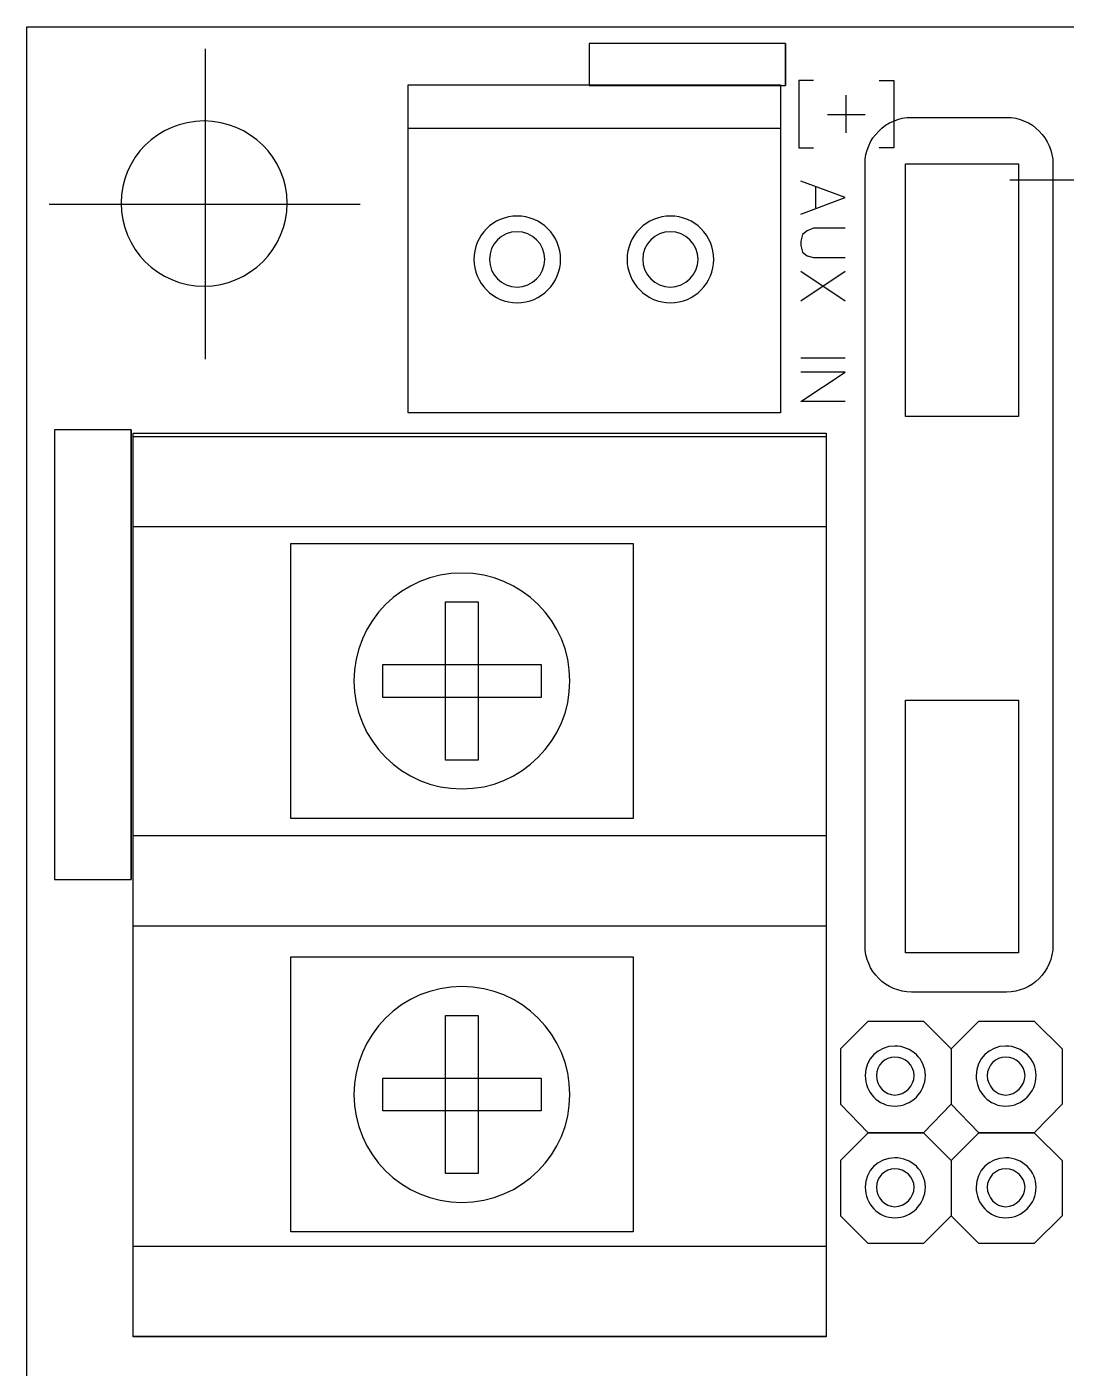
# Model space of a CAD drawing. Header units: inches. Extents: x 216.19 to 218.37, y 297.11 to 298.53.
# Drawn here: x 216.193 to 216.661, y 297.929 to 298.533 of the extents above; entities that cross this region are included whole.
import ezdxf

# ---------------------------------------------------------------- set-up
doc = ezdxf.new("R2010")
doc.units = ezdxf.units.IN
doc.layers.get('0').update_dxf_attribs({"linetype": 'CONTINUOUS'})
doc.layers.add('x3v1_1_wiring_diagram', color=7, linetype='CONTINUOUS')

# ---------------------------------------------------------------- blocks, each defined once
blk = doc.blocks.new('Azteeg')
at = {"layer": 'x3v1_1_wiring_diagram', "color": 7}
for points in [[(0, 1.42497), (2.16013, 1.42497), (2.16013, 0), (0, 0), (0, 1.42497), (0, 1.42497)], [(0.0803, 1.41499), (0.0803, 1.27519)], [(0.34186, 1.39854), (0.34186, 1.41747), (0.25338, 1.41747), (0.25338, 1.39854), (0.34186, 1.39854), (0.34186, 1.39854)], [(0.34186, 1.41747), (0.34186, 1.39854)], [(0.3395, 1.25106), (0.17183, 1.25106), (0.17183, 1.39876), (0.3395, 1.39876), (0.3395, 1.25106), (0.3395, 1.25106)], [(0.35447, 1.40084), (0.34782, 1.40084), (0.34782, 1.37047), (0.35447, 1.37047)], [(0.38401, 1.40084), (0.39067, 1.40084), (0.39067, 1.37047), (0.38401, 1.37047)], [(0.36904, 1.39418), (0.36904, 1.37713)], [(0.36072, 1.38545), (0.37777, 1.38545)], [(0.3395, 1.37921), (0.17183, 1.37921)], [(0.34865, 1.34051), (0.36862, 1.348), (0.34865, 1.35549)], [(0.61048, 1.35591), (0.44282, 1.35591)], [(0.35531, 1.35299), (0.35531, 1.34343)], [(0.00999, 1.34509), (0.15019, 1.34509)], [(0.11733, 1.34551), (0.11733, 1.34551)], [(0.11733, 1.34551), (0.11733, 1.34551)], [(0.36862, 1.33427), (0.35447, 1.33427), (0.35156, 1.33302), (0.34948, 1.33136), (0.34865, 1.32845), (0.34865, 1.32637), (0.34948, 1.32346), (0.35156, 1.32179), (0.35447, 1.32096), (0.36862, 1.32096)], [(0.24048, 1.32013), (0.24048, 1.32013), (0.24048, 1.32013)], [(0.24048, 1.32013), (0.24048, 1.32013), (0.24048, 1.32013)], [(0.30954, 1.32013), (0.30954, 1.32013), (0.30954, 1.32013)], [(0.30954, 1.32013), (0.30954, 1.32013), (0.30954, 1.32013)], [(0.36862, 1.30141), (0.34865, 1.31472)], [(0.36862, 1.31472), (0.34865, 1.30141)], [(0.36862, 1.27561), (0.34865, 1.27561)], [(0.36862, 1.25606), (0.34865, 1.25606), (0.36862, 1.26937), (0.34865, 1.26937)], [(0.04697, 1.04078), (0.04697, 1.24336), (0.01243, 1.24336), (0.01243, 1.04078), (0.04697, 1.04078), (0.04697, 1.04078)], [(0.04697, 1.24336), (0.04697, 1.04078)], [(0.04783, 1.24184), (0.36012, 1.24184), (0.36012, 0.83465), (0.04783, 0.83465), (0.04783, 1.24184), (0.04783, 1.24184)], [(0.04783, 1.24036), (0.36012, 1.24036), (0.36012, 1.19962), (0.04783, 1.19962), (0.04783, 1.24036), (0.04783, 1.24036)], [(0.11888, 1.19217), (0.27317, 1.19217), (0.27317, 1.06822), (0.11888, 1.06822), (0.11888, 1.19217), (0.11888, 1.19217)], [(0.2034, 1.16585), (0.2034, 1.09454), (0.18863, 1.09454), (0.18863, 1.16585), (0.2034, 1.16585), (0.2034, 1.16585)], [(0.16037, 1.13758), (0.23168, 1.13758), (0.23168, 1.12281), (0.16037, 1.12281), (0.16037, 1.13758), (0.16037, 1.13758)], [(0.19602, 1.08156), (0.19602, 1.08156)], [(0.04783, 1.0605), (0.36012, 1.0605), (0.36012, 1.01976), (0.04783, 1.01976), (0.04783, 1.0605), (0.04783, 1.0605)], [(0.11888, 1.00581), (0.27317, 1.00581), (0.27317, 0.88187), (0.11888, 0.88187), (0.11888, 1.00581), (0.11888, 1.00581)], [(0.2034, 0.9795), (0.2034, 0.90819), (0.18863, 0.90819), (0.18863, 0.9795), (0.2034, 0.9795), (0.2034, 0.9795)], [(0.37902, 0.97689), (0.36654, 0.96441)], [(0.37902, 0.97689), (0.40398, 0.97689), (0.41647, 0.96441), (0.41647, 0.93944), (0.40398, 0.92654)], [(0.41647, 0.96441), (0.42895, 0.97689), (0.45391, 0.97689), (0.46639, 0.96441), (0.46639, 0.93944), (0.45391, 0.92654), (0.42895, 0.92654), (0.41647, 0.93944)], [(0.36654, 0.96441), (0.36654, 0.93944)], [(0.16037, 0.95123), (0.23168, 0.95123), (0.23168, 0.93646), (0.16037, 0.93646), (0.16037, 0.95123), (0.16037, 0.95123)], [(0.40482, 0.95234), (0.40482, 0.95234), (0.40482, 0.95234)], [(0.40482, 0.95234), (0.40482, 0.95234), (0.40482, 0.95234)], [(0.45474, 0.95234), (0.45474, 0.95234), (0.45474, 0.95234)], [(0.45474, 0.95234), (0.45474, 0.95234), (0.45474, 0.95234)], [(0.36654, 0.93944), (0.37902, 0.92654)], [(0.37902, 0.92654), (0.36654, 0.91406)], [(0.40398, 0.92654), (0.37902, 0.92654)], [(0.37902, 0.92654), (0.40398, 0.92654), (0.41647, 0.91406), (0.41647, 0.8891), (0.40398, 0.87662)], [(0.41647, 0.91406), (0.42895, 0.92654), (0.45391, 0.92654), (0.46639, 0.91406), (0.46639, 0.8891), (0.45391, 0.87662), (0.42895, 0.87662), (0.41647, 0.8891)], [(0.36654, 0.91406), (0.36654, 0.8891)], [(0.40482, 0.902), (0.40482, 0.902), (0.40482, 0.902)], [(0.40482, 0.902), (0.40482, 0.902), (0.40482, 0.902)], [(0.45474, 0.902), (0.45474, 0.902), (0.45474, 0.902)], [(0.45474, 0.902), (0.45474, 0.902), (0.45474, 0.902)], [(0.19602, 0.8952), (0.19602, 0.8952)], [(0.36654, 0.8891), (0.37902, 0.87662)], [(0.40398, 0.87662), (0.37902, 0.87662)], [(0.04783, 0.87544), (0.36012, 0.87544), (0.36012, 0.83471), (0.04783, 0.83471), (0.04783, 0.87544), (0.04783, 0.87544)]]:
    blk.add_lwpolyline(points, dxfattribs=at)
at = {"layer": 'x3v1_1_wiring_diagram', "color": 1}
for points in [[(0.39861, 1.38418), (0.39861, 1.38418)], [(0.39861, 1.38418), (0.44132, 1.38418)], [(0.37763, 1.01096), (0.37763, 1.3632)], [(0.39584, 1.36324), (0.44682, 1.36324), (0.44682, 1.24944), (0.39584, 1.24944), (0.39584, 1.36324), (0.39584, 1.36324)], [(0.4623, 1.3632), (0.4623, 1.01096)], [(0.2334, 1.32013), (0.2334, 1.32013)], [(0.2334, 1.32013), (0.2334, 1.32013)], [(0.30247, 1.32013), (0.30247, 1.32013)], [(0.30247, 1.32013), (0.30247, 1.32013)], [(0.39584, 1.12153), (0.44682, 1.12153), (0.44682, 1.00773), (0.39584, 1.00773), (0.39584, 1.12153), (0.39584, 1.12153)], [(0.44132, 0.98998), (0.39861, 0.98998)], [(0.39982, 0.95234), (0.39982, 0.95234)], [(0.39982, 0.95234), (0.39982, 0.95234)], [(0.44975, 0.95234), (0.44975, 0.95234)], [(0.44975, 0.95234), (0.44975, 0.95234)], [(0.39982, 0.902), (0.39982, 0.902)], [(0.39982, 0.902), (0.39982, 0.902)], [(0.44975, 0.902), (0.44975, 0.902)], [(0.44975, 0.902), (0.44975, 0.902)]]:
    blk.add_lwpolyline(points, dxfattribs=at)
at = {"layer": 'x3v1_1_wiring_diagram', "color": 7}
for points in [[(0.07988, 1.38254), (0.05908, 1.38254), (0.04244, 1.36589), (0.04244, 1.34551)], [(0.07988, 1.38254), (0.05908, 1.38254), (0.04244, 1.36589), (0.04244, 1.34551)], [(0.11733, 1.34551), (0.11733, 1.36589), (0.10027, 1.38254), (0.07988, 1.38254)], [(0.11733, 1.34551), (0.11733, 1.36589), (0.10027, 1.38254), (0.07988, 1.38254)], [(0.04244, 1.34551), (0.04244, 1.32512), (0.05908, 1.30806), (0.07988, 1.30806)], [(0.04244, 1.34551), (0.04244, 1.32512), (0.05908, 1.30806), (0.07988, 1.30806)], [(0.07988, 1.30806), (0.10027, 1.30806), (0.11733, 1.32512), (0.11733, 1.34551)], [(0.07988, 1.30806), (0.10027, 1.30806), (0.11733, 1.32512), (0.11733, 1.34551)], [(0.22092, 1.33968), (0.2101, 1.33968), (0.20137, 1.33094), (0.20137, 1.32013)], [(0.22092, 1.33968), (0.2101, 1.33968), (0.20137, 1.33094), (0.20137, 1.32013)], [(0.22092, 1.33968), (0.2101, 1.33968), (0.20137, 1.33094), (0.20137, 1.32013)], [(0.22092, 1.33968), (0.2101, 1.33968), (0.20137, 1.33094), (0.20137, 1.32013)], [(0.24048, 1.32013), (0.24048, 1.33094), (0.23174, 1.33968), (0.22092, 1.33968)], [(0.24048, 1.32013), (0.24048, 1.33094), (0.23174, 1.33968), (0.22092, 1.33968)], [(0.24048, 1.32013), (0.24048, 1.33094), (0.23174, 1.33968), (0.22092, 1.33968)], [(0.24048, 1.32013), (0.24048, 1.33094), (0.23174, 1.33968), (0.22092, 1.33968)], [(0.28999, 1.33968), (0.27917, 1.33968), (0.27043, 1.33094), (0.27043, 1.32013)], [(0.28999, 1.33968), (0.27917, 1.33968), (0.27043, 1.33094), (0.27043, 1.32013)], [(0.28999, 1.33968), (0.27917, 1.33968), (0.27043, 1.33094), (0.27043, 1.32013)], [(0.28999, 1.33968), (0.27917, 1.33968), (0.27043, 1.33094), (0.27043, 1.32013)], [(0.30954, 1.32013), (0.30954, 1.33094), (0.3008, 1.33968), (0.28999, 1.33968)], [(0.30954, 1.32013), (0.30954, 1.33094), (0.3008, 1.33968), (0.28999, 1.33968)], [(0.30954, 1.32013), (0.30954, 1.33094), (0.3008, 1.33968), (0.28999, 1.33968)], [(0.30954, 1.32013), (0.30954, 1.33094), (0.3008, 1.33968), (0.28999, 1.33968)], [(0.20137, 1.32013), (0.20137, 1.30973), (0.2101, 1.30057), (0.22092, 1.30057)], [(0.20137, 1.32013), (0.20137, 1.30973), (0.2101, 1.30057), (0.22092, 1.30057)], [(0.20137, 1.32013), (0.20137, 1.30973), (0.2101, 1.30057), (0.22092, 1.30057)], [(0.20137, 1.32013), (0.20137, 1.30973), (0.2101, 1.30057), (0.22092, 1.30057)], [(0.22092, 1.30057), (0.23174, 1.30057), (0.24048, 1.30973), (0.24048, 1.32013)], [(0.22092, 1.30057), (0.23174, 1.30057), (0.24048, 1.30973), (0.24048, 1.32013)], [(0.22092, 1.30057), (0.23174, 1.30057), (0.24048, 1.30973), (0.24048, 1.32013)], [(0.22092, 1.30057), (0.23174, 1.30057), (0.24048, 1.30973), (0.24048, 1.32013)], [(0.27043, 1.32013), (0.27043, 1.30973), (0.27917, 1.30057), (0.28999, 1.30057)], [(0.27043, 1.32013), (0.27043, 1.30973), (0.27917, 1.30057), (0.28999, 1.30057)], [(0.27043, 1.32013), (0.27043, 1.30973), (0.27917, 1.30057), (0.28999, 1.30057)], [(0.27043, 1.32013), (0.27043, 1.30973), (0.27917, 1.30057), (0.28999, 1.30057)], [(0.28999, 1.30057), (0.3008, 1.30057), (0.30954, 1.30973), (0.30954, 1.32013)], [(0.28999, 1.30057), (0.3008, 1.30057), (0.30954, 1.30973), (0.30954, 1.32013)], [(0.28999, 1.30057), (0.3008, 1.30057), (0.30954, 1.30973), (0.30954, 1.32013)], [(0.28999, 1.30057), (0.3008, 1.30057), (0.30954, 1.30973), (0.30954, 1.32013)], [(0.19602, 1.17884), (0.16916, 1.17884), (0.14738, 1.15706), (0.14738, 1.1302)], [(0.24466, 1.1302), (0.24466, 1.15706), (0.22288, 1.17884), (0.19602, 1.17884)], [(0.14738, 1.1302), (0.14738, 1.10334), (0.16916, 1.08156), (0.19602, 1.08156)], [(0.19602, 1.08156), (0.22288, 1.08156), (0.24466, 1.10334), (0.24466, 1.1302)], [(0.19602, 0.99249), (0.16916, 0.99249), (0.14738, 0.97071), (0.14738, 0.94384)], [(0.24466, 0.94384), (0.24466, 0.97071), (0.22288, 0.99249), (0.19602, 0.99249)], [(0.39109, 0.96565), (0.3836, 0.96565), (0.37777, 0.95983), (0.37777, 0.95234)], [(0.39109, 0.96565), (0.3836, 0.96565), (0.37777, 0.95983), (0.37777, 0.95234)], [(0.39109, 0.96565), (0.3836, 0.96565), (0.37777, 0.95983), (0.37777, 0.95234)], [(0.39109, 0.96565), (0.3836, 0.96565), (0.37777, 0.95983), (0.37777, 0.95234)], [(0.40482, 0.95234), (0.40482, 0.95983), (0.39857, 0.96565), (0.39109, 0.96565)], [(0.40482, 0.95234), (0.40482, 0.95983), (0.39857, 0.96565), (0.39109, 0.96565)], [(0.40482, 0.95234), (0.40482, 0.95983), (0.39857, 0.96565), (0.39109, 0.96565)], [(0.40482, 0.95234), (0.40482, 0.95983), (0.39857, 0.96565), (0.39109, 0.96565)], [(0.44101, 0.96565), (0.43352, 0.96565), (0.4277, 0.95983), (0.4277, 0.95234)], [(0.44101, 0.96565), (0.43352, 0.96565), (0.4277, 0.95983), (0.4277, 0.95234)], [(0.44101, 0.96565), (0.43352, 0.96565), (0.4277, 0.95983), (0.4277, 0.95234)], [(0.44101, 0.96565), (0.43352, 0.96565), (0.4277, 0.95983), (0.4277, 0.95234)], [(0.45474, 0.95234), (0.45474, 0.95983), (0.4485, 0.96565), (0.44101, 0.96565)], [(0.45474, 0.95234), (0.45474, 0.95983), (0.4485, 0.96565), (0.44101, 0.96565)], [(0.45474, 0.95234), (0.45474, 0.95983), (0.4485, 0.96565), (0.44101, 0.96565)], [(0.45474, 0.95234), (0.45474, 0.95983), (0.4485, 0.96565), (0.44101, 0.96565)], [(0.37777, 0.95234), (0.37777, 0.94485), (0.3836, 0.93861), (0.39109, 0.93861)], [(0.37777, 0.95234), (0.37777, 0.94485), (0.3836, 0.93861), (0.39109, 0.93861)], [(0.37777, 0.95234), (0.37777, 0.94485), (0.3836, 0.93861), (0.39109, 0.93861)], [(0.37777, 0.95234), (0.37777, 0.94485), (0.3836, 0.93861), (0.39109, 0.93861)], [(0.39109, 0.93861), (0.39857, 0.93861), (0.40482, 0.94485), (0.40482, 0.95234)], [(0.39109, 0.93861), (0.39857, 0.93861), (0.40482, 0.94485), (0.40482, 0.95234)], [(0.39109, 0.93861), (0.39857, 0.93861), (0.40482, 0.94485), (0.40482, 0.95234)], [(0.39109, 0.93861), (0.39857, 0.93861), (0.40482, 0.94485), (0.40482, 0.95234)], [(0.4277, 0.95234), (0.4277, 0.94485), (0.43352, 0.93861), (0.44101, 0.93861)], [(0.4277, 0.95234), (0.4277, 0.94485), (0.43352, 0.93861), (0.44101, 0.93861)], [(0.4277, 0.95234), (0.4277, 0.94485), (0.43352, 0.93861), (0.44101, 0.93861)], [(0.4277, 0.95234), (0.4277, 0.94485), (0.43352, 0.93861), (0.44101, 0.93861)], [(0.44101, 0.93861), (0.4485, 0.93861), (0.45474, 0.94485), (0.45474, 0.95234)], [(0.44101, 0.93861), (0.4485, 0.93861), (0.45474, 0.94485), (0.45474, 0.95234)], [(0.44101, 0.93861), (0.4485, 0.93861), (0.45474, 0.94485), (0.45474, 0.95234)], [(0.44101, 0.93861), (0.4485, 0.93861), (0.45474, 0.94485), (0.45474, 0.95234)], [(0.14738, 0.94384), (0.14738, 0.91698), (0.16916, 0.8952), (0.19602, 0.8952)], [(0.19602, 0.8952), (0.22288, 0.8952), (0.24466, 0.91698), (0.24466, 0.94384)], [(0.39109, 0.91531), (0.3836, 0.91531), (0.37777, 0.90949), (0.37777, 0.902)], [(0.39109, 0.91531), (0.3836, 0.91531), (0.37777, 0.90949), (0.37777, 0.902)], [(0.39109, 0.91531), (0.3836, 0.91531), (0.37777, 0.90949), (0.37777, 0.902)], [(0.39109, 0.91531), (0.3836, 0.91531), (0.37777, 0.90949), (0.37777, 0.902)], [(0.40482, 0.902), (0.40482, 0.90949), (0.39857, 0.91531), (0.39109, 0.91531)], [(0.40482, 0.902), (0.40482, 0.90949), (0.39857, 0.91531), (0.39109, 0.91531)], [(0.40482, 0.902), (0.40482, 0.90949), (0.39857, 0.91531), (0.39109, 0.91531)], [(0.40482, 0.902), (0.40482, 0.90949), (0.39857, 0.91531), (0.39109, 0.91531)], [(0.44101, 0.91531), (0.43352, 0.91531), (0.4277, 0.90949), (0.4277, 0.902)], [(0.44101, 0.91531), (0.43352, 0.91531), (0.4277, 0.90949), (0.4277, 0.902)], [(0.44101, 0.91531), (0.43352, 0.91531), (0.4277, 0.90949), (0.4277, 0.902)], [(0.44101, 0.91531), (0.43352, 0.91531), (0.4277, 0.90949), (0.4277, 0.902)], [(0.45474, 0.902), (0.45474, 0.90949), (0.4485, 0.91531), (0.44101, 0.91531)], [(0.45474, 0.902), (0.45474, 0.90949), (0.4485, 0.91531), (0.44101, 0.91531)], [(0.45474, 0.902), (0.45474, 0.90949), (0.4485, 0.91531), (0.44101, 0.91531)], [(0.45474, 0.902), (0.45474, 0.90949), (0.4485, 0.91531), (0.44101, 0.91531)], [(0.37777, 0.902), (0.37777, 0.89451), (0.3836, 0.88827), (0.39109, 0.88827)], [(0.37777, 0.902), (0.37777, 0.89451), (0.3836, 0.88827), (0.39109, 0.88827)], [(0.37777, 0.902), (0.37777, 0.89451), (0.3836, 0.88827), (0.39109, 0.88827)], [(0.37777, 0.902), (0.37777, 0.89451), (0.3836, 0.88827), (0.39109, 0.88827)], [(0.39109, 0.88827), (0.39857, 0.88827), (0.40482, 0.89451), (0.40482, 0.902)], [(0.39109, 0.88827), (0.39857, 0.88827), (0.40482, 0.89451), (0.40482, 0.902)], [(0.39109, 0.88827), (0.39857, 0.88827), (0.40482, 0.89451), (0.40482, 0.902)], [(0.39109, 0.88827), (0.39857, 0.88827), (0.40482, 0.89451), (0.40482, 0.902)], [(0.4277, 0.902), (0.4277, 0.89451), (0.43352, 0.88827), (0.44101, 0.88827)], [(0.4277, 0.902), (0.4277, 0.89451), (0.43352, 0.88827), (0.44101, 0.88827)], [(0.4277, 0.902), (0.4277, 0.89451), (0.43352, 0.88827), (0.44101, 0.88827)], [(0.4277, 0.902), (0.4277, 0.89451), (0.43352, 0.88827), (0.44101, 0.88827)], [(0.44101, 0.88827), (0.4485, 0.88827), (0.45474, 0.89451), (0.45474, 0.902)], [(0.44101, 0.88827), (0.4485, 0.88827), (0.45474, 0.89451), (0.45474, 0.902)], [(0.44101, 0.88827), (0.4485, 0.88827), (0.45474, 0.89451), (0.45474, 0.902)], [(0.44101, 0.88827), (0.4485, 0.88827), (0.45474, 0.89451), (0.45474, 0.902)]]:
    blk.add_open_spline(points, degree=3, dxfattribs=at)
at = {"layer": 'x3v1_1_wiring_diagram', "color": 1}
for points in [[(0.37763, 1.3632), (0.37763, 1.37474), (0.38707, 1.38418), (0.39861, 1.38418)], [(0.44132, 1.38418), (0.45286, 1.38418), (0.4623, 1.37474), (0.4623, 1.3632)], [(0.22092, 1.33261), (0.21385, 1.33261), (0.20844, 1.3272), (0.20844, 1.32013)], [(0.22092, 1.33261), (0.21385, 1.33261), (0.20844, 1.3272), (0.20844, 1.32013)], [(0.2334, 1.32013), (0.2334, 1.3272), (0.22758, 1.33261), (0.22092, 1.33261)], [(0.2334, 1.32013), (0.2334, 1.3272), (0.22758, 1.33261), (0.22092, 1.33261)], [(0.28999, 1.33261), (0.28291, 1.33261), (0.2775, 1.3272), (0.2775, 1.32013)], [(0.28999, 1.33261), (0.28291, 1.33261), (0.2775, 1.3272), (0.2775, 1.32013)], [(0.30247, 1.32013), (0.30247, 1.3272), (0.29664, 1.33261), (0.28999, 1.33261)], [(0.30247, 1.32013), (0.30247, 1.3272), (0.29664, 1.33261), (0.28999, 1.33261)], [(0.20844, 1.32013), (0.20844, 1.31347), (0.21385, 1.30765), (0.22092, 1.30765)], [(0.20844, 1.32013), (0.20844, 1.31347), (0.21385, 1.30765), (0.22092, 1.30765)], [(0.22092, 1.30765), (0.22758, 1.30765), (0.2334, 1.31347), (0.2334, 1.32013)], [(0.22092, 1.30765), (0.22758, 1.30765), (0.2334, 1.31347), (0.2334, 1.32013)], [(0.2775, 1.32013), (0.2775, 1.31347), (0.28291, 1.30765), (0.28999, 1.30765)], [(0.2775, 1.32013), (0.2775, 1.31347), (0.28291, 1.30765), (0.28999, 1.30765)], [(0.28999, 1.30765), (0.29664, 1.30765), (0.30247, 1.31347), (0.30247, 1.32013)], [(0.28999, 1.30765), (0.29664, 1.30765), (0.30247, 1.31347), (0.30247, 1.32013)], [(0.39861, 0.98998), (0.38707, 0.98998), (0.37763, 0.99942), (0.37763, 1.01096)], [(0.4623, 1.01096), (0.4623, 0.99942), (0.45286, 0.98998), (0.44132, 0.98998)], [(0.39109, 0.96066), (0.38651, 0.96066), (0.38277, 0.95692), (0.38277, 0.95234)], [(0.39109, 0.96066), (0.38651, 0.96066), (0.38277, 0.95692), (0.38277, 0.95234)], [(0.39982, 0.95234), (0.39982, 0.95692), (0.39566, 0.96066), (0.39109, 0.96066)], [(0.39982, 0.95234), (0.39982, 0.95692), (0.39566, 0.96066), (0.39109, 0.96066)], [(0.44101, 0.96066), (0.43644, 0.96066), (0.43269, 0.95692), (0.43269, 0.95234)], [(0.44101, 0.96066), (0.43644, 0.96066), (0.43269, 0.95692), (0.43269, 0.95234)], [(0.44975, 0.95234), (0.44975, 0.95692), (0.44559, 0.96066), (0.44101, 0.96066)], [(0.44975, 0.95234), (0.44975, 0.95692), (0.44559, 0.96066), (0.44101, 0.96066)], [(0.38277, 0.95234), (0.38277, 0.94776), (0.38651, 0.9436), (0.39109, 0.9436)], [(0.38277, 0.95234), (0.38277, 0.94776), (0.38651, 0.9436), (0.39109, 0.9436)], [(0.39109, 0.9436), (0.39566, 0.9436), (0.39982, 0.94776), (0.39982, 0.95234)], [(0.39109, 0.9436), (0.39566, 0.9436), (0.39982, 0.94776), (0.39982, 0.95234)], [(0.43269, 0.95234), (0.43269, 0.94776), (0.43644, 0.9436), (0.44101, 0.9436)], [(0.43269, 0.95234), (0.43269, 0.94776), (0.43644, 0.9436), (0.44101, 0.9436)], [(0.44101, 0.9436), (0.44559, 0.9436), (0.44975, 0.94776), (0.44975, 0.95234)], [(0.44101, 0.9436), (0.44559, 0.9436), (0.44975, 0.94776), (0.44975, 0.95234)], [(0.39109, 0.91032), (0.38651, 0.91032), (0.38277, 0.90657), (0.38277, 0.902)], [(0.39109, 0.91032), (0.38651, 0.91032), (0.38277, 0.90657), (0.38277, 0.902)], [(0.39982, 0.902), (0.39982, 0.90657), (0.39566, 0.91032), (0.39109, 0.91032)], [(0.39982, 0.902), (0.39982, 0.90657), (0.39566, 0.91032), (0.39109, 0.91032)], [(0.44101, 0.91032), (0.43644, 0.91032), (0.43269, 0.90657), (0.43269, 0.902)], [(0.44101, 0.91032), (0.43644, 0.91032), (0.43269, 0.90657), (0.43269, 0.902)], [(0.44975, 0.902), (0.44975, 0.90657), (0.44559, 0.91032), (0.44101, 0.91032)], [(0.44975, 0.902), (0.44975, 0.90657), (0.44559, 0.91032), (0.44101, 0.91032)], [(0.38277, 0.902), (0.38277, 0.89742), (0.38651, 0.89326), (0.39109, 0.89326)], [(0.38277, 0.902), (0.38277, 0.89742), (0.38651, 0.89326), (0.39109, 0.89326)], [(0.39109, 0.89326), (0.39566, 0.89326), (0.39982, 0.89742), (0.39982, 0.902)], [(0.39109, 0.89326), (0.39566, 0.89326), (0.39982, 0.89742), (0.39982, 0.902)], [(0.43269, 0.902), (0.43269, 0.89742), (0.43644, 0.89326), (0.44101, 0.89326)], [(0.43269, 0.902), (0.43269, 0.89742), (0.43644, 0.89326), (0.44101, 0.89326)], [(0.44101, 0.89326), (0.44559, 0.89326), (0.44975, 0.89742), (0.44975, 0.902)], [(0.44101, 0.89326), (0.44559, 0.89326), (0.44975, 0.89742), (0.44975, 0.902)]]:
    blk.add_open_spline(points, degree=3, dxfattribs=at)

msp = doc.modelspace()

# ---------------------------------------------------------------- block references
at = {"linetype": 'ByBlock'}
msp.add_blockref('Azteeg', (216.19305, 297.10849), dxfattribs=at)

doc.saveas('drawing.dxf')
